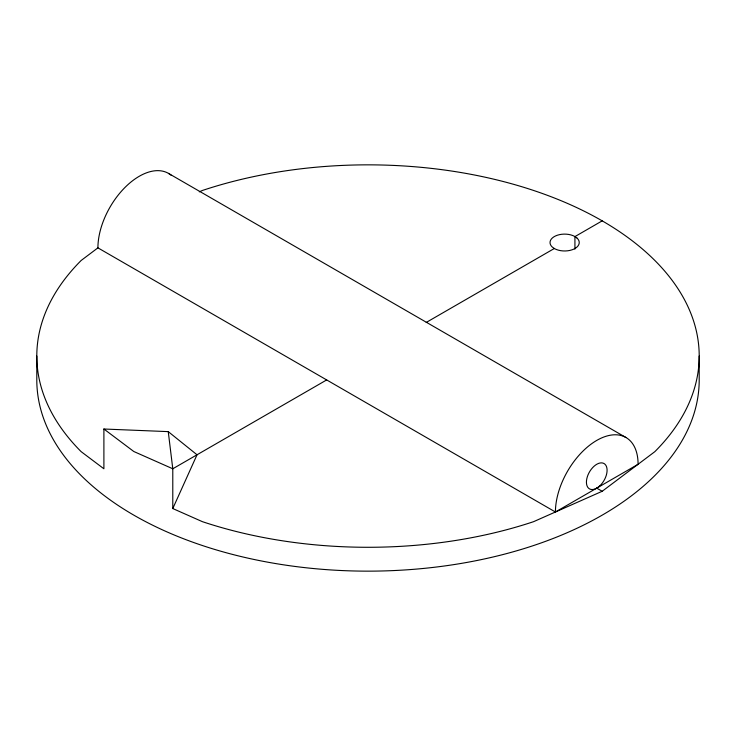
<?xml version="1.0" encoding="UTF-8"?>
<svg xmlns="http://www.w3.org/2000/svg" width="736" height="736" viewBox="0 0 736 736"><rect width="100%" height="100%" fill="white"/><g stroke="black" fill="none" stroke-linecap="round" stroke-linejoin="round"><path stroke-width="1.1" d="M199.281 191.857L202.4 190.468A331.2 191.213 0 0 1 602.195 220.855A331.2 191.213 0 0 1 654.828 451.674L602.195 491.28L533.6 521.668A331.2 191.213 0 0 1 202.4 521.668L172.785 508.548L197.027 454.784L168.25 431.627L103.896 429.014L103.896 468.777L81.172 451.674A331.2 191.213 0 0 1 81.172 260.461L97.916 247.857A58.448 33.746 -60 0 1 125.322 187.11A58.448 33.746 -60 0 1 171.194 175.278M326.674 379.932L172.785 468.777L133.805 451.508L103.896 429.014M426.208 322.46L554.337 248.492M602.195 220.855L574.926 236.606L574.926 249.099M555.422 511.998L638.084 464.278A58.448 33.746 -60 0 0 596.749 440.413A58.448 33.746 -60 0 0 555.422 511.998L97.916 247.857M168.47 173.383L625.977 437.524M596.749 488.143L602.195 491.28M168.25 431.627L172.785 468.777L172.785 508.548M699.2 356.068L699.2 379.932A331.2 191.213 0 0 1 368 571.145A331.2 191.213 0 0 1 36.8 379.932L36.8 356.068M577.052 238.096L574.632 236.394A14.61 8.436 0 0 0 555.376 236.017A14.61 8.436 0 0 0 552.212 246.992L554.631 248.694A14.61 8.436 0 0 0 573.887 249.072A14.61 8.436 0 0 0 577.052 238.096M599.426 486.192A14.61 8.436 -60 0 0 604.063 463.551A14.61 8.436 -60 0 0 586.776 478.878A14.61 8.436 -60 0 0 599.426 486.192"/></g></svg>
